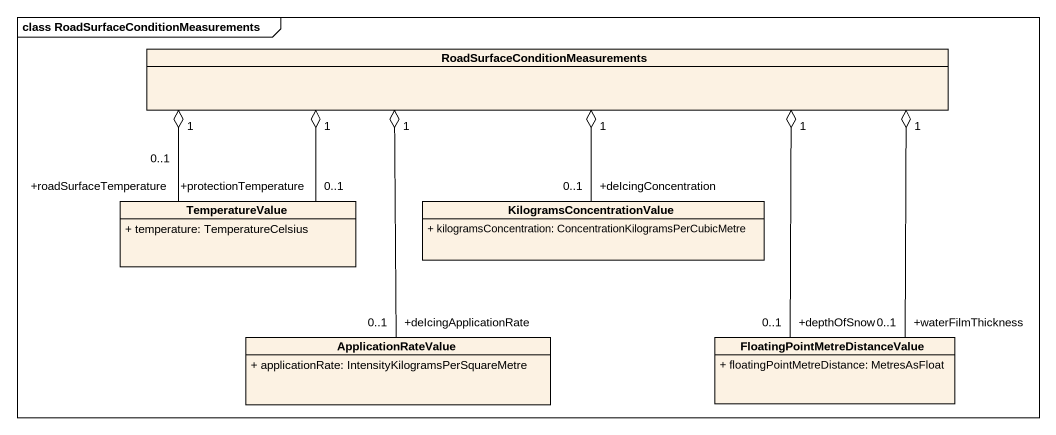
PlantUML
@startuml
mainframe class RoadSurfaceConditionMeasurements
hide circle
hide empty members
skinparam classAttributeIconSize 0
class "RoadSurfaceConditionMeasurements" as RoadSurfaceConditionMeasurem
class TemperatureValue {
  + temperature: TemperatureCelsius
}
class KilogramsConcentrationValue {
  + kilogramsConcentration: ConcentrationKilogramsPerCubicMetre
}
class ApplicationRateValue {
  + applicationRate: IntensityKilogramsPerSquareMetre
}
class "FloatingPointMetreDistanceValue" as FloatingPointMetreDistanceVa {
  + floatingPointMetreDistance: MetresAsFloat
}
TemperatureValue "+protectionTemperature\n0..1" -right-o "1" RoadSurfaceConditionMeasurem
TemperatureValue "+roadSurfaceTemperature\n0..1" -right-o "1" RoadSurfaceConditionMeasurem
KilogramsConcentrationValue "+deIcingConcentration\n0..1" -up-o "1" RoadSurfaceConditionMeasurem
ApplicationRateValue "+deIcingApplicationRate\n0..1" -up-o "1" RoadSurfaceConditionMeasurem
FloatingPointMetreDistanceVa "+waterFilmThickness\n0..1" -up-o "1" RoadSurfaceConditionMeasurem
FloatingPointMetreDistanceVa "+depthOfSnow\n0..1" -up-o "1" RoadSurfaceConditionMeasurem
@enduml
